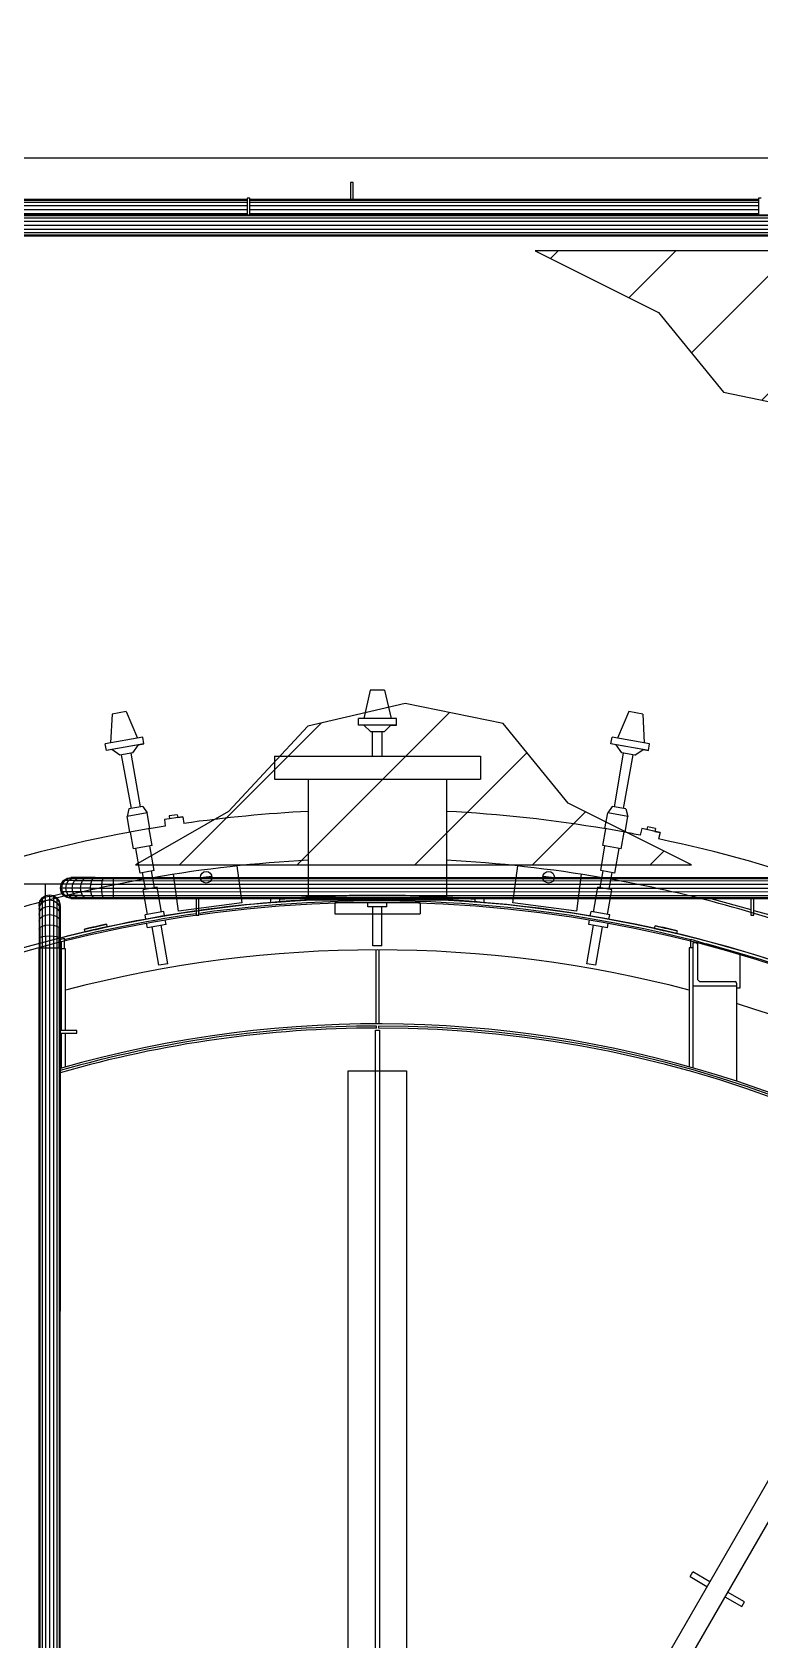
# Model space of a CAD drawing. Header units: metres. Extents: x 0 to 63075, y 0 to 44550.
# Drawn here: x 59752 to 60008, y 40560 to 41126 of the extents above; entities that cross this region are included whole.
import ezdxf

# ---------------------------------------------------------------- set-up
doc = ezdxf.new("R2010")
doc.units = ezdxf.units.M
doc.header["$LTSCALE"] = 75
for name, color, linetype in [('GSB', 7, 'Continuous'), ('ML6', 1, 'Continuous'), ('SDM', 7, 'Continuous'), ('SL1', 8, 'Continuous')]:
    doc.layers.add(name, color=color, linetype=linetype)
doc.styles.add('ROMANS', font='ROMANS.SHX')
doc.dimstyles.new('75___1-75', dxfattribs={"dimscale": 75, "dimtxt": 2.5, "dimasz": 2, "dimexe": 1.5, "dimexo": 1, "dimgap": 0.5, "dimtad": 1, "dimdec": 0, "dimzin": 12, "dimtxsty": 'ROMANS', "dimcen": 0, "dimclrd": 256, "dimclre": 256, "dimclrt": 3, "dimazin": 3, "dimtfac": 1, "dimtdec": 0, "dimtmove": 0, "dimatfit": 0, "dimfxl": 1, "dimlwd": -1, "dimlwe": -1, "dimarcsym": 0})
pattern_1 = [(44.99813, (326091.56, -18363.04), (-137.8813, 137.89033), [])]

# ---------------------------------------------------------------- blocks, each defined once
blk = doc.blocks.new('A$C6bae614f')
at = {"layer": 'SL1'}
h = blk.add_hatch(dxfattribs=at)
h.set_pattern_fill('_USER', color=256, scale=195, angle=44.9981, style=0, pattern_type=0)
h.set_pattern_definition(pattern_1)
h.paths.add_polyline_path([(414543.5, 48169.7), (413240.2, 48169.7), (413529.4, 48025.5), (413681.9, 47838.3), (413911.3, 47791.3), (414139.7, 47844.5), (414326, 48044.8)])
h = blk.add_hatch(dxfattribs=at)
h.set_pattern_fill('_USER', color=256, scale=195, angle=44.9981, style=0, pattern_type=0)
h.set_pattern_definition(pattern_1)
h.paths.add_polyline_path([(412303.6, 46730.8), (413606.9, 46730.7), (413317.7, 46875), (413165.2, 47062.2), (412935.8, 47109.1), (412707.4, 47056), (412521.1, 46855.6)])
for p, q in [((414924.5, 48386.7), (410513.2, 48386.9)), ((412807.7, 48330), (412807.7, 48290.9)), ((412814, 48330), (412807.7, 48330)), ((412814, 48290.9), (412814, 48330)), ((411372, 48290.9), (412564.8, 48290.9)), ((411372, 48289.1), (412564.8, 48289)), ((411372, 48283.8), (412564.8, 48283.7)), ((411372, 48275.9), (412564.8, 48275.8)), ((412564.8, 48293), (412564.8, 48253.9)), ((412571.1, 48293), (412564.8, 48293)), ((412571.1, 48253.9), (412571.1, 48293)), ((412571.1, 48290.9), (413763.9, 48290.9)), ((412571.1, 48289), (413763.9, 48289)), ((412571.1, 48283.7), (413763.9, 48283.7)), ((412571.1, 48275.8), (413763.9, 48275.8)), ((413763.9, 48293), (413763.9, 48253.9)), ((413770.2, 48293), (413763.9, 48293)), ((417690.1, 48238.7), (411049.5, 48238.9)), ((417684.8, 48246.6), (411054.8, 48246.8)), ((417676.9, 48251.9), (411062.7, 48252.1)), ((417667.5, 48253.7), (411072, 48253.9)), ((411372, 48266.5), (412564.8, 48266.5)), ((411372, 48257.2), (412564.8, 48257.2)), ((412571.1, 48266.5), (413763.9, 48266.5)), ((412571.1, 48257.2), (413763.9, 48257.1)), ((417679.6, 48229.3), (411047.6, 48229.5)), ((417690.1, 48220), (411049.5, 48220.2)), ((417684.8, 48212.1), (411054.8, 48212.3)), ((417676.9, 48206.8), (411062.7, 48207)), ((411072, 48205.1), (417667.5, 48204.9)), ((417717.5, 48203.8), (412025.5, 48204)), ((412853.7, 47140.1), (412838.4, 47074.1)), ((412887.3, 47140.1), (412853.7, 47140.1)), ((412887.3, 47140.1), (412902.5, 47074.1)), ((412248.4, 47084.2), (412244.8, 47016.6)), ((412281.5, 47090), (412248.4, 47084.2)), ((412281.5, 47090), (412308, 47027.7)), ((412914.9, 47074.1), (412826, 47074.1)), ((412826, 47058.3), (412826, 47074.1)), ((412914.9, 47058.3), (412914.9, 47074.1)), ((413459.5, 47090), (413433, 47027.7)), ((413492.6, 47084.1), (413459.5, 47090)), ((413492.6, 47084.1), (413496.1, 47016.6)), ((412320.2, 47029.9), (412232.6, 47014.5)), ((412322.9, 47014.3), (412320.2, 47029.9)), ((412914.9, 47058.3), (412826, 47058.3)), ((412838.7, 47058.3), (412826, 47058.3)), ((412902.3, 47058.3), (412838.7, 47058.3)), ((412854.9, 47042.4), (412838.7, 47058.3)), ((412886, 47042.4), (412854.9, 47042.4)), ((412859.3, 46985.4), (412858.9, 47042.4)), ((412881.6, 46985.4), (412882, 47042.4)), ((412886, 47042.4), (412902.3, 47058.3)), ((412902.3, 47058.3), (412914.9, 47058.3)), ((413418, 47014.3), (413420.8, 47029.9)), ((413508.3, 47014.4), (413420.8, 47029.9)), ((412235.4, 46998.9), (412232.6, 47014.5)), ((412322.9, 47014.3), (412235.4, 46998.9)), ((412247.9, 47001), (412235.4, 46998.9)), ((412310.5, 47012.1), (412247.9, 47001)), ((412266.6, 46988.2), (412247.9, 47001)), ((412297.2, 46993.6), (412266.6, 46988.2)), ((412293.6, 46862.8), (412270.5, 46988.9)), ((412314.7, 46866.5), (412293.3, 46992.9)), ((412297.2, 46993.6), (412310.5, 47012.1)), ((412310.5, 47012.1), (412322.9, 47014.3)), ((413505.6, 46998.8), (413418, 47014.3)), ((413430.5, 47012), (413418, 47014.3)), ((413426.3, 46866.5), (413447.7, 46992.9)), ((413493.1, 47001), (413430.5, 47012)), ((413443.7, 46993.5), (413430.5, 47012)), ((413474.3, 46988.1), (413443.7, 46993.5)), ((413447.3, 46862.8), (413470.4, 46988.8)), ((413474.3, 46988.1), (413493.1, 47001)), ((413493.1, 47001), (413505.6, 46998.8)), ((413505.6, 46998.8), (413508.3, 47014.4)), ((412629, 46985.4), (413112, 46985.4)), ((412629, 46985.4), (412629, 46932)), ((413112, 46985.4), (413112, 46932)), ((412629, 46932), (413112, 46932)), ((412708.5, 46932), (412708.5, 46655)), ((413032.5, 46932), (413032.5, 46655)), ((412288.1, 46861.9), (412283.5, 46844.2)), ((412330.6, 46852.4), (412283.5, 46844.2)), ((412290, 46807.5), (412283.5, 46844.2)), ((412320.2, 46867.5), (412288.1, 46861.9)), ((412320.2, 46867.5), (412330.6, 46852.4)), ((412337, 46815.8), (412330.6, 46852.4)), ((412414.4, 46843.2), (412371.1, 46837.2)), ((412383.3, 46838.9), (412371.1, 46837.2)), ((412371.1, 46837.2), (412373.2, 46821.4)), ((412401.2, 46848.4), (412382.4, 46845.8)), ((412382.4, 46845.8), (412383.3, 46838.9)), ((412402.2, 46841.5), (412383.3, 46838.9)), ((412401.2, 46848.4), (412402.2, 46841.5)), ((412402.2, 46841.5), (412414.4, 46843.2)), ((412414.4, 46843.2), (412416.5, 46827.9)), ((413403.9, 46815.7), (413410.4, 46852.4)), ((413420.7, 46867.5), (413410.4, 46852.4)), ((413457.4, 46844.1), (413410.4, 46852.4)), ((413452.8, 46861.8), (413420.7, 46867.5)), ((413450.9, 46807.5), (413457.4, 46844.1)), ((413452.8, 46861.8), (413457.4, 46844.1)), ((412337, 46815.8), (412290, 46807.5)), ((412298.8, 46768.4), (412291.8, 46807.8)), ((412342.1, 46776.1), (412335.2, 46815.5)), ((413398.8, 46776), (413405.7, 46815.4)), ((413450.9, 46807.5), (413403.9, 46815.7)), ((413442.2, 46768.4), (413449.1, 46807.8)), ((413490.3, 46816), (413486.8, 46800.3)), ((413533, 46806.7), (413490.3, 46816)), ((413502.3, 46813.4), (413490.3, 46816)), ((413503.9, 46820.2), (413502.3, 46813.4)), ((413520.9, 46809.3), (413502.3, 46813.4)), ((413522.4, 46816.2), (413503.9, 46820.2)), ((413522.4, 46816.2), (413520.9, 46809.3)), ((413520.9, 46809.3), (413533, 46806.7)), ((413533, 46806.7), (413529.8, 46791.6)), ((412342.1, 46776.1), (412298.8, 46768.4)), ((412314.2, 46711.6), (412304, 46769.3)), ((412347.1, 46717.4), (412336.9, 46775.1)), ((413393.9, 46717.4), (413404, 46775.1)), ((413442.2, 46768.4), (413398.8, 46776)), ((413426.7, 46711.6), (413436.9, 46769.3)), ((412541.2, 46728.3), (412552.6, 46642.1)), ((413188.3, 46642.1), (413199.7, 46728.2)), ((412025.5, 46686.5), (412129.9, 46686.5)), ((412092, 46658.6), (412092, 46686.5)), ((412129.4, 46685.8), (412134.7, 46693.8)), ((412132.5, 46685.8), (412137.7, 46693.8)), ((412134.7, 46693.8), (412142.6, 46699)), ((412160.3, 46693.8), (412134.7, 46693.8)), ((412137.7, 46693.8), (412145.4, 46699)), ((412141.6, 46685.8), (412146.3, 46693.8)), ((412142.6, 46699), (412152, 46700.9)), ((412166.5, 46699), (412142.6, 46699)), ((412145.4, 46699), (412154.5, 46700.9)), ((412146.3, 46693.8), (412153.5, 46699)), ((412208.6, 46700.9), (412152, 46700.9)), ((412153.5, 46699), (412161.9, 46700.9)), ((412156.2, 46685.8), (412160.3, 46693.8)), ((412160.3, 46693.8), (412166.5, 46699)), ((412160.3, 46693.8), (412178.9, 46693.8)), ((412166.5, 46699), (412173.8, 46700.9)), ((412166.5, 46699), (412183.8, 46699)), ((412175.6, 46685.8), (412178.9, 46693.8)), ((412178.9, 46693.8), (412183.8, 46699)), ((412178.9, 46693.8), (412201.1, 46693.8)), ((412183.8, 46699), (412189.6, 46700.9)), ((412183.8, 46699), (412204.5, 46699)), ((412198.8, 46685.8), (412201.1, 46693.8)), ((412201.1, 46693.8), (412204.5, 46699)), ((412201.1, 46693.8), (412225.9, 46693.8)), ((412204.5, 46699), (412208.6, 46700.9)), ((412204.5, 46699), (412227.6, 46699)), ((412208.6, 46700.9), (412229.7, 46700.9)), ((412224.7, 46685.8), (412225.9, 46693.8)), ((412225.9, 46693.8), (412227.6, 46699)), ((412225.9, 46693.8), (417797.5, 46693.6)), ((412227.6, 46699), (412229.7, 46700.9)), ((412227.6, 46699), (417797.5, 46698.9)), ((412229.7, 46700.9), (417797.5, 46700.7)), ((412252, 46699), (412252, 46700.9)), ((412252, 46693.8), (412252, 46699)), ((412252, 46685.8), (412252, 46693.8)), ((412347.1, 46717.4), (412314.2, 46711.6)), ((412327.1, 46673.6), (412320.1, 46712.7)), ((412348, 46677.3), (412341.1, 46716.4)), ((412403.9, 46622.5), (412392.5, 46708.7)), ((413348.4, 46708.7), (413337.1, 46622.5)), ((413393, 46677.3), (413399.8, 46716.4)), ((413426.7, 46711.6), (413393.9, 46717.4)), ((413413.9, 46673.6), (413420.8, 46712.6)), ((412079.4, 46645.8), (412084.7, 46653.8)), ((412079.4, 46643.1), (412084.7, 46650.8)), ((412084.7, 46653.8), (412092.6, 46659.1)), ((412084.7, 46650.8), (412092.6, 46656)), ((412084.7, 46650.8), (412084.7, 46653.8)), ((412084.7, 46650.8), (412084.7, 46587.4)), ((412092.6, 46659.1), (412102, 46660.9)), ((412092.6, 46656), (412092.6, 46659.1)), ((412092.6, 46656), (412102, 46657.8)), ((412092.6, 46589.7), (412092.6, 46656)), ((412092.6, 46646.9), (412102, 46648.6)), ((412102, 46657.8), (412102, 46660.9)), ((412102, 46660.9), (412111.3, 46659.1)), ((412102, 46657.8), (412102, 46590.5)), ((412102, 46657.8), (412111.3, 46656)), ((412102, 46648.6), (412111.3, 46646.9)), ((412111.3, 46659.1), (412111.3, 46589.7)), ((412111.3, 46659.1), (412119.2, 46653.8)), ((412111.3, 46656), (412119.2, 46650.8)), ((412112, 46658.6), (412127.8, 46663)), ((412119.2, 46653.8), (412124.5, 46645.8)), ((412119.2, 46653.8), (412119.2, 46587.4)), ((412119.2, 46650.8), (412124.5, 46643.1)), ((412127.6, 46676.5), (412129.4, 46685.8)), ((412198, 46676.5), (412127.6, 46676.5)), ((412129.4, 46667.2), (412127.6, 46676.5)), ((412127.8, 46663), (412131.7, 46663.8)), ((412198.8, 46685.8), (412129.4, 46685.8)), ((412134.7, 46659.2), (412129.4, 46667.2)), ((412175.6, 46667.2), (412129.4, 46667.2)), ((412130.7, 46676.5), (412132.5, 46685.8)), ((412132.5, 46667.2), (412130.7, 46676.5)), ((412137.7, 46659.2), (412132.5, 46667.2)), ((412178.9, 46659.2), (412134.7, 46659.2)), ((412142.6, 46654), (412134.7, 46659.2)), ((412145.4, 46654), (412137.7, 46659.2)), ((412139.9, 46676.5), (412141.6, 46685.8)), ((412141.6, 46667.2), (412139.9, 46676.5)), ((412146.3, 46659.2), (412141.6, 46667.2)), ((412183.8, 46654), (412142.6, 46654)), ((412152, 46652.1), (412142.6, 46654)), ((412154.5, 46652.1), (412145.4, 46654)), ((412153.5, 46654), (412146.3, 46659.2)), ((412152, 46652.1), (412208.6, 46652.1)), ((412161.9, 46652.1), (412153.5, 46654)), ((412154.7, 46676.5), (412156.2, 46685.8)), ((412156.2, 46667.2), (412154.7, 46676.5)), ((412160.3, 46659.2), (412156.2, 46667.2)), ((412166.5, 46654), (412160.3, 46659.2)), ((412173.8, 46652.1), (412166.5, 46654)), ((412174.4, 46676.5), (412175.6, 46685.8)), ((412175.6, 46667.2), (412174.4, 46676.5)), ((412178.9, 46659.2), (412175.6, 46667.2)), ((412198.8, 46667.2), (412175.6, 46667.2)), ((412183.8, 46654), (412178.9, 46659.2)), ((412178.9, 46659.2), (412201.1, 46659.2)), ((412189.6, 46652.1), (412183.8, 46654)), ((412183.8, 46654), (412204.5, 46654)), ((412198, 46676.5), (412198.8, 46685.8)), ((412198.8, 46667.2), (412198, 46676.5)), ((412198, 46676.5), (412224.3, 46676.5)), ((412198.8, 46685.8), (412224.7, 46685.8)), ((417797.5, 46667), (412198.8, 46667.2)), ((412201.1, 46659.2), (412198.8, 46667.2)), ((412201.1, 46659.2), (417797.5, 46659.1)), ((412204.5, 46654), (412201.1, 46659.2)), ((412204.5, 46654), (412227.6, 46654)), ((412208.6, 46652.1), (412204.5, 46654)), ((412208.6, 46652.1), (412229.7, 46652.1)), ((412224.3, 46676.5), (412224.7, 46685.8)), ((412224.7, 46667.2), (412224.3, 46676.5)), ((412224.3, 46676.5), (417797.5, 46676.3)), ((412224.7, 46685.8), (417797.5, 46685.7)), ((412225.9, 46659.2), (412224.7, 46667.2)), ((412227.6, 46654), (412225.9, 46659.2)), ((412227.6, 46654), (417797.5, 46653.8)), ((412229.7, 46652.1), (412227.6, 46654)), ((412229.7, 46652.1), (417797.5, 46651.9)), ((412252, 46676.5), (412252, 46685.8)), ((412252, 46667.2), (412252, 46676.5)), ((412252, 46659.2), (412252, 46667.2)), ((412252, 46654), (412252, 46659.2)), ((412252, 46652.1), (412252, 46654)), ((412354, 46678.4), (412321.1, 46672.6)), ((412331.3, 46614.4), (412321.1, 46672.6)), ((412364.2, 46620.2), (412354, 46678.4)), ((412445.6, 46652.1), (412445.6, 46613)), ((412452, 46613), (412452, 46652.1)), ((412620.5, 46642.6), (412620.5, 46652.1)), ((412641.7, 46644.2), (412641.7, 46650.6)), ((412708.5, 46648.6), (413032.5, 46648.6)), ((412708.5, 46648.6), (412708.5, 46648.6)), ((413032.5, 46648.6), (413032.5, 46648.6)), ((413099.3, 46644.2), (413099.3, 46650.6)), ((413120.4, 46652.1), (413120.5, 46652.1)), ((413120.5, 46642.5), (413120.5, 46652.1)), ((413376.7, 46620.1), (413387, 46678.3)), ((413419.9, 46672.5), (413387, 46678.3)), ((413409.6, 46614.3), (413419.9, 46672.5)), ((413652, 46652.1), (413746.2, 46625.8)), ((413746.2, 46652.1), (413746.2, 46613)), ((413752.6, 46613), (413752.6, 46652.1)), ((412077.6, 46636.5), (412079.4, 46645.8)), ((412077.6, 46634), (412079.4, 46643.1)), ((412077.6, 46636.5), (412077.6, 46634)), ((412077.6, 46626.6), (412079.4, 46635)), ((412077.6, 46634), (412077.6, 46558.8)), ((412077.6, 46614.7), (412079.4, 46622)), ((412079.4, 46643.1), (412079.4, 46645.8)), ((412079.4, 46560.8), (412079.4, 46643.1)), ((412079.4, 46635), (412084.7, 46642.2)), ((412079.4, 46622), (412084.7, 46628.2)), ((412084.7, 46642.2), (412092.6, 46646.9)), ((412084.7, 46628.2), (412092.6, 46632.3)), ((412084.7, 46609.6), (412092.6, 46612.9)), ((412092.6, 46632.3), (412102, 46633.8)), ((412092.6, 46612.9), (412102, 46614.1)), ((412102, 46633.8), (412111.3, 46632.3)), ((412102, 46614.1), (412111.3, 46612.9)), ((412111.3, 46646.9), (412119.2, 46642.1)), ((412111.3, 46632.3), (412119.2, 46628.2)), ((412111.3, 46612.9), (412119.2, 46609.6)), ((412119.2, 46642.1), (412124.5, 46635)), ((412119.2, 46628.2), (412124.5, 46622)), ((412124.5, 46643.1), (412124.5, 46645.8)), ((412124.5, 46645.8), (412126.4, 46636.5)), ((412124.5, 46643.1), (412124.5, 46604.7)), ((412124.5, 46643.1), (412126.4, 46634)), ((412124.5, 46635), (412126.4, 46626.6)), ((412124.5, 46622), (412126.4, 46614.7)), ((412126.4, 46634), (412126.4, 46636.5)), ((412126.4, 46634), (412126.4, 46598.9)), ((412369.7, 46621.1), (412325.9, 46613.4)), ((412327.6, 46603.5), (412325.9, 46613.4)), ((412371.4, 46611.2), (412369.7, 46621.1)), ((412552.6, 46642.1), (412403.9, 46622.5)), ((412445.6, 46613), (412452, 46613)), ((412641.7, 46644.2), (412641.7, 46644.2)), ((412692.7, 46647.7), (412692.7, 46647.7)), ((412770.5, 46641.7), (412770.5, 46616.3)), ((412970.5, 46641.7), (412770.5, 46641.7)), ((412770.5, 46616.3), (412970.5, 46616.3)), ((412848.2, 46632.5), (412848.2, 46643.4)), ((412892.7, 46632.5), (412848.2, 46632.5)), ((412859.8, 46541.2), (412859.8, 46632.5)), ((412881.1, 46541.2), (412881.1, 46632.5)), ((412892.7, 46632.5), (412892.7, 46643.4)), ((412970.5, 46641.7), (412970.5, 46616.3)), ((413048.3, 46647.7), (413048.3, 46647.7)), ((413337.1, 46622.5), (413188.3, 46642.1)), ((413369.5, 46611.2), (413371.2, 46621.1)), ((413415.1, 46613.4), (413371.2, 46621.1)), ((413413.3, 46603.4), (413415.1, 46613.4)), ((413746.2, 46613), (413752.6, 46613)), ((413752.6, 46624), (413793.4, 46612.6)), ((412077.6, 46598.9), (412079.4, 46604.7)), ((412077.6, 46579.9), (412079.4, 46583.9)), ((412079.4, 46604.7), (412084.7, 46609.6)), ((412079.4, 46583.9), (412084.7, 46587.4)), ((412079.4, 46583.9), (412079.4, 46560.8)), ((412084.7, 46587.4), (412092.6, 46589.7)), ((412084.7, 46587.4), (412084.7, 46562.6)), ((412092.6, 46589.7), (412102, 46590.5)), ((412092.6, 46563.8), (412092.6, 46589.7)), ((412102, 46590.5), (412111.3, 46589.7)), ((412102, 46590.5), (412102, 46564.2)), ((412111.3, 46589.7), (412111.3, 46563.8)), ((412111.3, 46589.7), (412119.2, 46587.4)), ((412119.2, 46609.6), (412124.5, 46604.7)), ((412119.2, 46587.4), (412119.2, 46562.6)), ((412119.2, 46587.4), (412124.5, 46583.9)), ((412124.5, 46604.7), (412126.4, 46598.9)), ((412124.5, 46604.7), (412124.5, 46583.9)), ((412124.5, 46583.9), (412124.5, 46560.8)), ((412124.5, 46560.8), (412124.5, 46583.9)), ((412124.5, 46583.9), (412126.4, 46579.9)), ((412126.4, 46598.9), (412126.4, 46579.9)), ((412126.4, 46579.9), (412126.4, 46558.8)), ((412185.3, 46573.7), (412183.9, 46579.9)), ((412235, 46591.4), (412236.4, 46585.2)), ((412331.2, 46583.4), (412329.3, 46594.1)), ((412375, 46591.1), (412331.2, 46583.4)), ((412358.4, 46495.4), (412342.6, 46585.4)), ((412379.4, 46499.1), (412363.6, 46589.1)), ((412375, 46591.1), (412373.1, 46601.8)), ((413361.5, 46499.1), (413377.4, 46589.1)), ((413365.9, 46591.1), (413367.8, 46601.8)), ((413409.8, 46583.3), (413365.9, 46591.1)), ((413382.5, 46495.4), (413398.3, 46585.3)), ((413409.8, 46583.3), (413411.7, 46594.1)), ((413520.4, 46581.7), (413521.8, 46587.9)), ((413572.9, 46576.1), (413571.5, 46569.9)), ((412077.4, 42272.9), (412077.6, 46536.5)), ((412077.6, 46558.8), (412079.4, 46560.8)), ((412077.6, 46558.8), (412077.6, 46536.5)), ((412077.6, 46536.5), (412079.4, 46536.5)), ((412079.4, 46536.5), (412079.3, 42272.9)), ((412079.4, 46560.8), (412084.7, 46562.6)), ((412079.4, 46536.5), (412079.4, 46560.8)), ((412079.4, 46560.8), (412079.4, 46536.5)), ((412079.4, 46536.5), (412084.7, 46536.5)), ((412084.7, 46562.6), (412084.6, 42272.9)), ((412084.7, 46562.6), (412092.6, 46563.8)), ((412084.7, 46536.5), (412092.6, 46536.5)), ((412092.6, 46563.8), (412092.5, 42272.9)), ((412092.6, 46563.8), (412102, 46564.2)), ((412092.6, 46536.5), (412102, 46536.5)), ((412102, 46564.2), (412101.8, 42272.9)), ((412102, 46564.2), (412111.3, 46563.8)), ((412102, 46536.5), (412111.3, 46536.5)), ((412111.3, 46563.8), (412111.2, 42272.9)), ((412111.3, 46563.8), (412119.2, 46562.6)), ((412111.3, 46536.5), (412119.2, 46536.5)), ((412119.2, 46536.5), (412119.1, 42272.9)), ((412119.2, 46562.6), (412119.2, 46536.5)), ((412119.2, 46562.6), (412124.5, 46560.8)), ((412119.2, 46536.5), (412124.5, 46536.5)), ((412124.5, 46536.5), (412124.4, 42272.9)), ((412124.5, 46560.8), (412124.5, 46536.5)), ((412124.5, 46536.5), (412124.5, 46560.8)), ((412124.5, 46560.8), (412126.4, 46558.8)), ((412124.5, 46536.5), (412126.4, 46536.5)), ((412126.4, 46536.5), (412126.2, 42272.9)), ((412126.4, 46558.8), (412126.4, 46536.5)), ((412126.4, 46555.6), (412136.3, 46558.6)), ((412126.4, 46551.5), (412130, 46551.5)), ((412129.9, 46342.9), (412130, 46551.5)), ((412136.3, 46558.6), (412136.3, 46534)), ((412881.1, 46541.2), (412859.8, 46541.2)), ((413601.4, 46536.3), (413601.4, 46257.3)), ((413611, 46536.3), (413601.4, 46536.3)), ((413605, 46536.3), (413605, 46556.6)), ((413605, 46556.6), (413720, 46521.6)), ((413611, 46549.2), (413616.7, 46549.2)), ((413611, 46254.6), (413611, 46549.2)), ((413620.5, 46545.4), (413620.5, 46465)), ((412139.5, 46534), (412130, 46534)), ((412139.5, 46342.9), (412139.5, 46534)), ((412379.4, 46499.1), (412358.4, 46495.4)), ((412867.3, 46358), (412867.3, 46531.5)), ((412873.6, 46531.5), (412873.6, 46358)), ((413382.5, 46495.4), (413361.5, 46499.1)), ((413720, 46521.6), (413720, 46441.6)), ((412126.4, 46449.9), (412130, 46449.9)), ((413611, 46447.6), (413712.6, 46447.6)), ((413628.4, 46457.1), (413708.8, 46457.1)), ((413712.6, 46453.3), (413712.6, 46223.5)), ((413720, 46441.6), (413712.6, 46441.6)), ((412868.1, 46348.2), (412868.1, 46353)), ((412872.8, 46353), (412872.8, 46348.2)), ((412165.5, 46342.9), (412126.4, 46342.9)), ((412126.4, 46336.5), (412165.5, 46336.5)), ((412129.9, 46254.7), (412129.9, 46336.5)), ((412139.5, 46257.4), (412139.5, 46336.5)), ((412165.5, 46336.5), (412165.5, 46342.9)), ((412865.6, 43952.9), (412865.7, 46343.5)), ((412865.7, 46343.5), (412875.2, 46343.5)), ((412875.2, 46343.5), (412875.1, 43952.9)), ((412802.1, 43945.1), (412802.2, 46248.2)), ((412802.2, 46248.2), (412938.7, 46248.2)), ((412938.7, 46248.2), (412938.6, 43945.1)), ((414344.7, 46254.8), (412999.5, 43924.9)), ((414386.6, 46230.6), (413041.3, 43900.7)), ((413603.4, 45062.6), (413609.8, 45073.6)), ((413649.5, 45050.7), (413609.8, 45073.6)), ((413603.4, 45062.6), (413643.1, 45039.7)), ((413685, 45015.5), (413724.7, 44992.6)), ((413731, 45003.6), (413691.3, 45026.5)), ((413724.7, 44992.6), (413731, 45003.6))]:
    blk.add_line(p, q, dxfattribs=at)
for points in [[(414543.5, 48169.7), (413240.2, 48169.7), (413529.4, 48025.5), (413681.9, 47838.3), (413911.3, 47791.3), (414139.7, 47844.5), (414326, 48044.8)], [(412303.6, 46730.8), (413606.9, 46730.7), (413317.7, 46875), (413165.2, 47062.2), (412935.8, 47109.1), (412707.4, 47056), (412521.1, 46855.6)]]:
    blk.add_lwpolyline(points, close=True, dxfattribs=at)
for centre, radius in [((412469.1, 46701.7), 13.5), ((413271.8, 46701.7), 13.5), ((412870.4, 43653), 3000), ((412870.4, 43653), 2990.5)]:
    blk.add_circle(centre, radius, dxfattribs=at)
for centre, radius, start, end in [((412870.4, 43653), 3207.1, 92.8935, 98.1351), ((412870.4, 43653), 3207.1, 80.3916, 87.1028), ((412870.4, 43653), 3207.1, 100.3916, 108.1351), ((412870.4, 43653), 3207.1, 98.918, 99.6047), ((412870.4, 43653), 3207.1, 78.918, 79.6047), ((412870.4, 43653), 3207.1, 70.3916, 78.1351), ((412870.4, 43653), 3092.8, 93.0006, 99.801), ((412870.4, 43653), 3092.8, 80.1952, 86.9957), ((412870.4, 43653), 3092.8, 100.1952, 109.801), ((412870.4, 43653), 3075, 97.2466, 97.7497), ((412870.4, 43653), 3075, 82.2466, 82.7497), ((412870.4, 43653), 3092.8, 70.1952, 79.801), ((412870.4, 43653), 3000, 91.4016, 98.0169), ((412871.8, 43631.5), 3027.9, 93.093, 94.2259), ((412870.4, 43653), 3000, 355.7521, 88.5947), ((412900.6, 44051.2), 2607, 85.63, 85.7779), ((412870.4, 43653), 3000, 98.1394, 104.3593), ((412870.4, 43653), 2993.5, 98.1572, 104.1948), ((412870.4, 43653), 2993.5, 75.7946, 98.0344), ((412900.5, 44048.3), 2603.5, 85.6208, 85.7699), ((412870.4, 43653), 3006.4, 102.2, 103.2039), ((412870.4, 43653), 3006.4, 76.4858, 77.4896), ((413616.7, 46545.4), 3.81, 359.9981, 89.9981), ((412870.4, 43653), 2993.5, 355.7429, 75.0634), ((412870.4, 43653), 2878.5, 75.287, 104.7093), ((413628.4, 46465), 7.87, 179.9981, 269.9981), ((413708.8, 46453.3), 3.81, 359.9981, 89.9981), ((412870.4, 43653), 2878.5, 17.2072, 72.9874), ((412870.4, 43653), 2705, 329.3208, 105.9651), ((412870.4, 43653), 2700, 90.0486, 105.9954), ((412870.4, 43653), 2695.2, 90.0487, 106.0245), ((412870.4, 43653), 2700, 0.0486, 89.9476), ((412870.4, 43653), 2695.2, 0.0487, 89.9475)]:
    blk.add_arc(centre, radius, start, end, dxfattribs=at)
for points, knots in [([(412630.5, 46643.4), (412633, 46643.6), (412636, 46643.8), (412639.5, 46644.1), (412645.8, 46644.6), (412653.8, 46645.2), (412663, 46645.8), (412672.2, 46646.4), (412682.6, 46647.1), (412693.7, 46647.8), (412710.3, 46648.8), (412730.2, 46649.8), (412752.2, 46650.7), (412766.4, 46651.2), (412781.4, 46651.7), (412796.8, 46652.1)], [-685.003734, -685.003734, -685.003734, -685.003734, -659.52987, -659.52987, -659.52987, -612.42055, -612.42055, -612.42055, -565.311229, -565.311229, -565.311229, -494.647364, -494.647364, -494.647364, -448.981455, -448.981455, -448.981455, -448.981455]), ([(412641.7, 46650.6), (412641.4, 46650.6), (412647.4, 46651.1), (412659.1, 46651.9), (412665, 46652.3), (412672.2, 46652.8), (412680.6, 46653.3), (412689.1, 46653.9), (412698.6, 46654.4), (412708.7, 46655), (412723.9, 46655.8), (412742.2, 46656.7), (412762.3, 46657.4), (412775.7, 46657.9), (412789.9, 46658.3), (412804.5, 46658.6), (412819, 46658.9), (412834, 46659.1), (412848.7, 46659.3), (412856, 46659.3), (412863.3, 46659.3), (412870.5, 46659.3), (412899.3, 46659.4), (412929.9, 46658.9), (412958.1, 46658.1), (412972.2, 46657.6), (412985.7, 46657.1), (412998.2, 46656.6), (413010.7, 46656.1), (413022.1, 46655.5), (413032.3, 46655), (413047.6, 46654.1), (413061.3, 46653.3), (413072.1, 46652.6), (413079.3, 46652.1), (413085.2, 46651.6), (413089.6, 46651.3), (413094, 46651), (413096.8, 46650.8), (413098.3, 46650.7), (413099, 46650.6), (413099.3, 46650.6), (413099.3, 46650.6)], [689.690314, 689.690314, 689.690314, 689.690314, 775.916289, 775.916289, 775.916289, 819.022769, 819.022769, 819.022769, 862.129249, 862.129249, 862.129249, 926.788865, 926.788865, 926.788865, 969.895275, 969.895275, 969.895275, 1013.001685, 1013.001685, 1013.001685, 1034.55489, 1034.55489, 1034.55489, 1120.767804, 1120.767804, 1120.767804, 1163.874261, 1163.874261, 1163.874261, 1206.980718, 1206.980718, 1206.980718, 1271.640445, 1271.640445, 1271.640445, 1314.74693, 1314.74693, 1314.74693, 1357.853415, 1357.853415, 1357.853415, 1379.406657, 1379.406657, 1379.406657, 1379.406657]), ([(412641.7, 46644.2), (412641.4, 46644.2), (412647.4, 46644.7), (412659.1, 46645.5), (412665, 46645.9), (412672.2, 46646.4), (412680.6, 46647), (412689.1, 46647.5), (412698.6, 46648.1), (412708.7, 46648.6), (412723.9, 46649.4), (412742.2, 46650.3), (412762.3, 46651), (412775.7, 46651.5), (412789.9, 46651.9), (412804.5, 46652.3), (412819, 46652.6), (412834, 46652.8), (412848.7, 46652.9), (412856, 46653), (412863.3, 46653), (412870.5, 46653), (412899.3, 46653), (412929.9, 46652.5), (412958.1, 46651.7), (412972.2, 46651.3), (412985.7, 46650.8), (412998.2, 46650.3), (413010.7, 46649.7), (413022.1, 46649.2), (413032.3, 46648.6), (413047.6, 46647.8), (413061.3, 46646.9), (413072.1, 46646.2), (413079.3, 46645.7), (413085.2, 46645.3), (413089.6, 46645), (413094, 46644.6), (413096.8, 46644.4), (413098.3, 46644.3), (413099, 46644.3), (413099.3, 46644.2), (413099.3, 46644.2)], [-689.71756, -689.71756, -689.71756, -689.71756, -603.491432, -603.491432, -603.491432, -560.384876, -560.384876, -560.384876, -517.278319, -517.278319, -517.278319, -452.61859, -452.61859, -452.61859, -409.512105, -409.512105, -409.512105, -366.405619, -366.405619, -366.405619, -344.852376, -344.852376, -344.852376, -258.63931, -258.63931, -258.63931, -215.532777, -215.532777, -215.532777, -172.426245, -172.426245, -172.426245, -107.766403, -107.766403, -107.766403, -64.659842, -64.659842, -64.659842, -21.553281, -21.553281, -21.553281, 0, 0, 0, 0]), ([(413099.3, 46650.6), (413099.6, 46650.6), (413093.6, 46651.1), (413081.9, 46651.9), (413076.1, 46652.3), (413068.8, 46652.8), (413060.4, 46653.3), (413052, 46653.9), (413042.4, 46654.4), (413032.3, 46655), (413017.1, 46655.8), (412998.8, 46656.7), (412978.7, 46657.4), (412965.3, 46657.9), (412951.1, 46658.3), (412936.6, 46658.6), (412922, 46658.9), (412907.1, 46659.1), (412892.4, 46659.3), (412885, 46659.3), (412877.7, 46659.3), (412870.5, 46659.3), (412841.7, 46659.4), (412811.1, 46658.9), (412782.9, 46658.1), (412768.8, 46657.7), (412755.3, 46657.2), (412742.8, 46656.6), (412730.4, 46656.1), (412718.9, 46655.5), (412708.7, 46655), (412693.4, 46654.2), (412679.7, 46653.3), (412668.9, 46652.6), (412661.7, 46652.1), (412655.8, 46651.7), (412651.5, 46651.4), (412647.1, 46651), (412644.2, 46650.8), (412642.8, 46650.7), (412642.1, 46650.7), (412641.7, 46650.6), (412641.7, 46650.6)], [-1379.406657, -1379.406657, -1379.406657, -1379.406657, -1293.193688, -1293.193688, -1293.193688, -1250.087203, -1250.087203, -1250.087203, -1206.980718, -1206.980718, -1206.980718, -1142.321032, -1142.321032, -1142.321032, -1099.214576, -1099.214576, -1099.214576, -1056.108119, -1056.108119, -1056.108119, -1034.55489, -1034.55489, -1034.55489, -948.34207, -948.34207, -948.34207, -905.23566, -905.23566, -905.23566, -862.129249, -862.129249, -862.129249, -797.469529, -797.469529, -797.469529, -754.363049, -754.363049, -754.363049, -711.256569, -711.256569, -711.256569, -689.716344, -689.716344, -689.716344, -689.716344]), ([(412648.6, 46644.8), (412651.3, 46645), (412654.9, 46645.2), (412659.1, 46645.5), (412665, 46645.9), (412672.2, 46646.4), (412680.6, 46647), (412689, 46647.5), (412698.4, 46648.1), (412708.5, 46648.6)], [744.46257, 744.46257, 744.46257, 744.46257, 775.917658, 775.917658, 775.917658, 819.024214, 819.024214, 819.024214, 861.756746, 861.756746, 861.756746, 861.756746]), ([(412648.7, 46651.1), (412651.4, 46651.4), (412654.9, 46651.6), (412659.1, 46651.9), (412665, 46652.3), (412672.2, 46652.8), (412680.6, 46653.3), (412689, 46653.9), (412698.4, 46654.4), (412708.5, 46655)], [-634.769988, -634.769988, -634.769988, -634.769988, -603.490368, -603.490368, -603.490368, -560.383888, -560.383888, -560.383888, -517.651432, -517.651432, -517.651432, -517.651432]), ([(412944.1, 46652.1), (412951.6, 46651.9), (412958.9, 46651.7), (412966.2, 46651.5), (412981.6, 46651), (412996.3, 46650.4), (413010, 46649.7), (413023.6, 46649.1), (413036.1, 46648.4), (413047.3, 46647.8), (413054.9, 46647.3), (413062.1, 46646.9), (413068.8, 46646.4)], [-304.756945, -304.756945, -304.756945, -304.756945, -282.655769, -282.655769, -282.655769, -235.546525, -235.546525, -235.546525, -188.437282, -188.437282, -188.437282, -156.35082, -156.35082, -156.35082, -156.35082]), ([(413092.6, 46644.7), (413089.8, 46644.9), (413086.3, 46645.2), (413081.9, 46645.5), (413076.1, 46645.9), (413068.8, 46646.4), (413060.4, 46647), (413052, 46647.5), (413042.5, 46648.1), (413032.5, 46648.6)], [-1325.337935, -1325.337935, -1325.337935, -1325.337935, -1293.195967, -1293.195967, -1293.195967, -1250.089406, -1250.089406, -1250.089406, -1207.200823, -1207.200823, -1207.200823, -1207.200823]), ([(412648.7, 46644.8), (412645.8, 46644.6), (412643.9, 46644.4), (412642.8, 46644.3), (412642.2, 46644.3), (412641.9, 46644.3), (412641.7, 46644.3)], [-744.45259, -744.45259, -744.45259, -744.45259, -711.257823, -711.257823, -711.257823, -693.572536, -693.572536, -693.572536, -693.572536]), ([(413110.7, 46643.3), (413108.1, 46643.5), (413105, 46643.8), (413101.5, 46644.1), (413095.1, 46644.6), (413087.1, 46645.2), (413077.9, 46645.8), (413069, 46646.4), (413059, 46647.1), (413048.3, 46647.7)], [-1439.574959, -1439.574959, -1439.574959, -1439.574959, -1413.278381, -1413.278381, -1413.278381, -1366.169061, -1366.169061, -1366.169061, -1320.480016, -1320.480016, -1320.480016, -1320.480016]), ([(412235, 46591.4), (412230.4, 46590.4), (412225.7, 46589.4), (412221.1, 46588.4), (412217.1, 46587.5), (412213.2, 46586.6), (412209.4, 46585.8), (412201, 46583.9), (412192.3, 46581.9), (412183.7, 46579.9)], [0, 0, 0, 0, 0.269996, 0.269996, 0.269996, 0.498358, 0.498358, 0.498358, 1, 1, 1, 1]), ([(412183.8, 46579.9), (412188.5, 46581), (412193.1, 46582.1), (412197.8, 46583.1), (412201.7, 46584), (412205.6, 46584.9), (412209.4, 46585.8), (412217.8, 46587.7), (412226.6, 46589.6), (412235.2, 46591.5)], [0, 0, 0, 0, 0.270006, 0.270006, 0.270006, 0.498342, 0.498342, 0.498342, 1, 1, 1, 1]), ([(412236.5, 46585.2), (412231.8, 46584.2), (412227.1, 46583.2), (412222.5, 46582.2), (412218.6, 46581.3), (412214.7, 46580.5), (412210.8, 46579.6), (412202.4, 46577.7), (412193.7, 46575.7), (412185.1, 46573.7)], [0, 0, 0, 0, 0.269995, 0.269995, 0.269995, 0.498358, 0.498358, 0.498358, 1, 1, 1, 1]), ([(412185.3, 46573.7), (412189.9, 46574.8), (412194.6, 46575.9), (412199.2, 46576.9), (412203.1, 46577.8), (412207, 46578.7), (412210.8, 46579.6), (412219.3, 46581.5), (412228, 46583.4), (412236.6, 46585.3)], [0, 0, 0, 0, 0.270002, 0.270002, 0.270002, 0.498342, 0.498342, 0.498342, 1, 1, 1, 1]), ([(413571.5, 46569.9), (413566.9, 46571), (413562.2, 46572.1), (413557.6, 46573.2), (413553.7, 46574.1), (413549.8, 46575), (413546, 46575.9), (413537.5, 46577.9), (413528.8, 46579.8), (413520.2, 46581.8)], [0, 0, 0, 0, 0.269995, 0.269995, 0.269995, 0.498358, 0.498358, 0.498358, 1, 1, 1, 1]), ([(413520.4, 46581.7), (413525, 46580.7), (413529.7, 46579.6), (413534.3, 46578.6), (413538.2, 46577.7), (413542.1, 46576.8), (413546, 46575.9), (413554.4, 46574), (413563.1, 46571.9), (413571.7, 46569.9)], [0, 0, 0, 0, 0.270002, 0.270002, 0.270002, 0.498342, 0.498342, 0.498342, 1, 1, 1, 1]), ([(413572.9, 46576.1), (413568.3, 46577.2), (413563.6, 46578.3), (413559, 46579.4), (413555.1, 46580.3), (413551.2, 46581.2), (413547.4, 46582.1), (413538.9, 46584.1), (413530.2, 46586), (413521.6, 46588)], [0, 0, 0, 0, 0.269996, 0.269996, 0.269996, 0.498358, 0.498358, 0.498358, 1, 1, 1, 1]), ([(413521.8, 46587.9), (413526.4, 46586.9), (413531.1, 46585.8), (413535.7, 46584.8), (413539.7, 46583.9), (413543.5, 46583), (413547.4, 46582.1), (413555.8, 46580.2), (413564.5, 46578.1), (413573.1, 46576.1)], [0, 0, 0, 0, 0.270006, 0.270006, 0.270006, 0.498342, 0.498342, 0.498342, 1, 1, 1, 1])]:
    blk.add_open_spline(points, degree=3, knots=knots, dxfattribs=at)
for points in [[(413099.3, 46650.6), (413099.5, 46650.6), (413097.2, 46650.8), (413092.6, 46651.1)], [(413120.5, 46652.1), (413120.5, 46652.1), (413120.5, 46652.1), (413120.4, 46652.1)], [(413120.5, 46652.1), (413120.5, 46652.1), (413120.5, 46652.1), (413120.4, 46652.1)]]:
    blk.add_open_spline(points, degree=3, dxfattribs=at)
blk = doc.blocks.new('zw$15D4')
at = {"layer": 'ML6', "xscale": 0.2502808837766805, "yscale": 0.2502808837766805, "zscale": 0.2502808837766805}
blk.add_blockref('A$C6bae614f', (-85544.74, -3177.34), dxfattribs=at)

msp = doc.modelspace()

# ---------------------------------------------------------------- block references
at = {"layer": 'GSB', "xscale": 0.6000000000000068, "yscale": 0.6000000000000068, "zscale": 0.6000000000000068}
msp.add_blockref('zw$15D4', (49200, 35721.63), dxfattribs=at)

# ---------------------------------------------------------------- leaders
at = {"layer": 'SDM'}
msp.add_leader([(52766.71, 37891.88), (59453.13, 42438.72), (62243.43, 42438.72)], dimstyle='75___1-75', override={"dimtad": 0}, dxfattribs=at)

doc.saveas('drawing.dxf')
